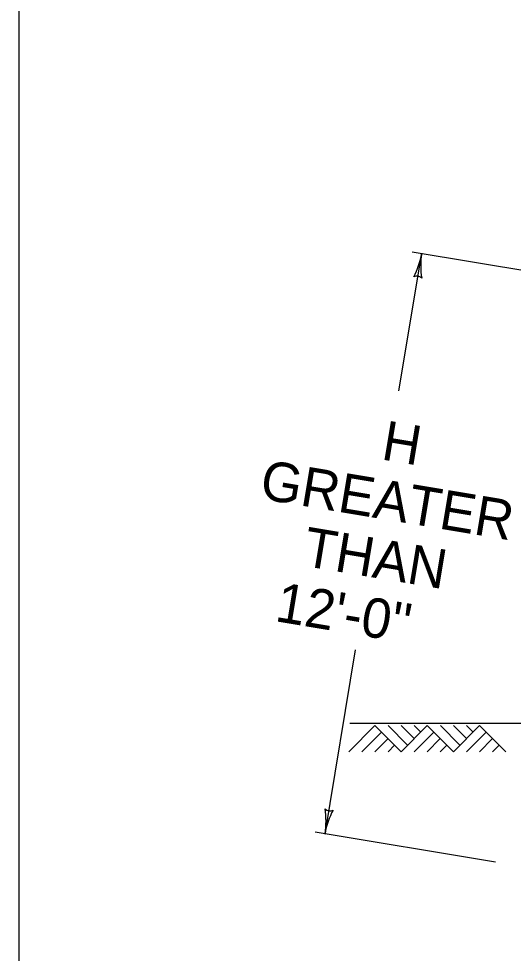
# Model space of a CAD drawing. Extents: x 997.6 to 1037.5, y 998.9 to 1022.9.
# Drawn here: x 1007 to 1009.508, y 1002.376 to 1007.116 of the extents above; entities that cross this region are included whole.
import ezdxf

# ---------------------------------------------------------------- set-up
doc = ezdxf.new("R2010")
doc.units = 0
for name, color, linetype in [('Level 1', 7, 'Continuous'), ('Level 10', 7, 'Continuous'), ('Level 11', 7, 'Continuous')]:
    doc.layers.add(name, color=color, linetype=linetype)

msp = doc.modelspace()

# ---------------------------------------------------------------- linework, layer by layer
at = {"layer": 'Level 1'}
for p, q in [((1008.9272, 1005.2278), (1009.0435, 1005.9258)), ((1008.9942, 1005.934), (1009.9313, 1005.7777)), ((1008.5532, 1002.9828), (1008.7085, 1003.9154)), ((1008.6738, 1003.3987), (1008.8063, 1003.5313)), ((1009.66, 1003.5422), (1008.6793, 1003.5422)), ((1008.8063, 1003.5313), (1008.9389, 1003.3987)), ((1008.8727, 1003.5313), (1008.9721, 1003.4318)), ((1008.9389, 1003.3987), (1009.0716, 1003.5313)), ((1008.9389, 1003.5313), (1009.0053, 1003.4649)), ((1009.0053, 1003.5313), (1009.0384, 1003.4981)), ((1009.0716, 1003.5313), (1009.2042, 1003.3987)), ((1009.1379, 1003.5313), (1009.2373, 1003.4318)), ((1009.2042, 1003.3987), (1009.3368, 1003.5313)), ((1009.2042, 1003.5313), (1009.2704, 1003.4649)), ((1009.2704, 1003.5313), (1009.3036, 1003.4981)), ((1009.3368, 1003.5313), (1009.4693, 1003.3987)), ((1008.7401, 1003.3987), (1008.8395, 1003.4981)), ((1008.8063, 1003.3987), (1008.8727, 1003.465)), ((1009.0053, 1003.3987), (1009.1047, 1003.4981)), ((1009.0715, 1003.3987), (1009.1378, 1003.465)), ((1009.2704, 1003.3987), (1009.3699, 1003.4981)), ((1009.3367, 1003.3987), (1009.403, 1003.465)), ((1008.8727, 1003.3987), (1008.9058, 1003.4318)), ((1009.1378, 1003.3987), (1009.171, 1003.4318)), ((1009.403, 1003.3987), (1009.4362, 1003.4318)), ((1009.4173, 1002.8387), (1008.5038, 1002.9909))]:
    msp.add_line(p, q, dxfattribs=at)
msp.add_lwpolyline([(1007, 1000.5), (1035.5, 1000.5), (1035.5, 1021.5), (1007, 1021.5)], close=True, dxfattribs=at)
for centre, radius, start, end in [((1008.6579, 1005.99), 0.3909, 331.888, 350.5347), ((1009.4291, 1005.8615), 0.3909, 170.5408, 189.2096), ((1009.4291, 1005.8615), 0.3909, 170.5286, 170.5408), ((1009.019, 1005.7791), 0.0313, 39.3154, 121.4321), ((1008.1675, 1003.047), 0.3909, 350.5408, 9.2096), ((1008.9388, 1002.9185), 0.3909, 151.888, 170.5347), ((1008.5776, 1003.1294), 0.0313, 219.3154, 301.4321), ((1008.1675, 1003.047), 0.3909, 350.5286, 350.5408)]:
    msp.add_arc(centre, radius, start, end, dxfattribs=at)
at = {"layer": 'Level 10'}
msp.add_line((1007, 1021.5), (1007, 1000.5), dxfattribs=at)
at = {"layer": 'Level 11'}
msp.add_lwpolyline([(1007, 1000.5), (1035.5, 1000.5), (1035.5, 1021.5), (1007, 1021.5)], close=True, dxfattribs=at)

# ---------------------------------------------------------------- texts
at = {"layer": 'Level 1'}
for s, p in [('H ', (1008.8328, 1004.8814)), ('GREATER', (1008.216, 1004.6826)), ('THAN', (1008.434, 1004.3422)), ("12'-0''", (1008.294, 1004.0615))]:
    msp.add_text(s, height=0.2, rotation=350.5377, dxfattribs=at).set_placement(p)

doc.saveas('drawing.dxf')
